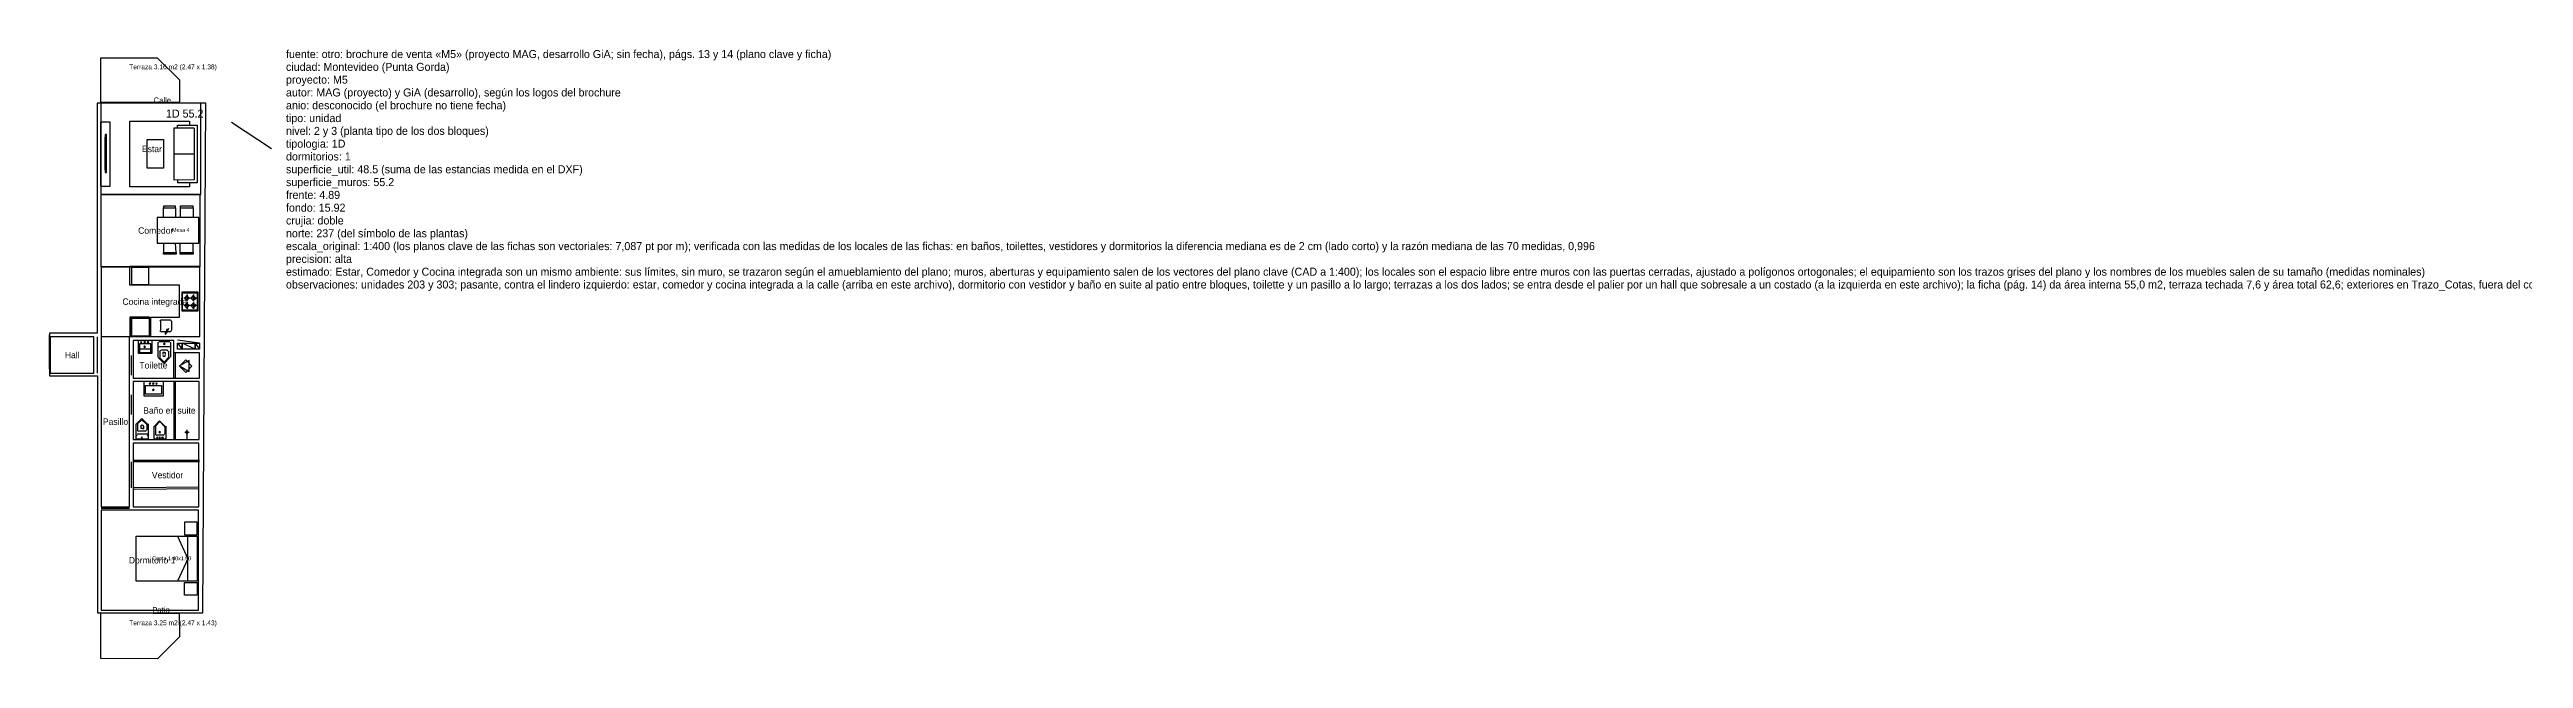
# Model space of a CAD drawing. Header units: metres. Extents: x 0 to 155, y -1 to 18.
# Drawn here: x 0 to 77.3, y -1.4 to 17.6 of the extents above; entities that cross this region are included whole.
import ezdxf

# ---------------------------------------------------------------- set-up
doc = ezdxf.new("R2010")
doc.units = ezdxf.units.M
for name, color, linetype in [('Trazo_Cotas', 9, 'Continuous'), ('Trazo_Datos', 7, 'Continuous'), ('Trazo_Entrada', 1, 'Continuous'), ('Trazo_Equipamiento', 8, 'Continuous'), ('Trazo_Estancias', 3, 'Continuous'), ('Trazo_Fachada', 30, 'Continuous'), ('Trazo_Medianeras', 8, 'Continuous'), ('Trazo_Norte', 1, 'Continuous'), ('Trazo_Puertas', 1, 'Continuous'), ('Trazo_Unidad', 7, 'Continuous'), ('Trazo_Ventanas', 5, 'Continuous')]:
    doc.layers.add(name, color=color, linetype=linetype)

msp = doc.modelspace()

# ---------------------------------------------------------------- linework, layer by layer
at = {"layer": 'Trazo_Cotas'}
for points in [[(1.59, 17.33), (1.59, 15.95), (4.07, 15.96), (4.07, 16.64), (3.38, 17.33)], [(1.59, 0), (1.59, -1.42), (3.39, -1.43), (4.07, -0.74), (4.06, -0.03)]]:
    msp.add_lwpolyline(points, close=True, dxfattribs=at)
at = {"layer": 'Trazo_Entrada'}
msp.add_line((0, 7.61), (0, 8.68), dxfattribs=at)
at = {"layer": 'Trazo_Equipamiento', "color": 9}
for p, q in [((3.89, 15.14), (3.89, 13.52)), ((4.52, 15.14), (3.89, 15.14)), ((4, 15.14), (4, 15.23)), ((4.52, 14.33), (3.89, 14.33)), ((4, 13.52), (4, 13.43)), ((4.49, 12.65), (4.49, 12.7)), ((3.96, 11.25), (3.96, 11.2)), ((4.49, 11.25), (4.49, 11.2)), ((4.69, 8.42), (4, 8.52)), ((4, 8.42), (4.15, 8.23)), ((4.55, 8.42), (4.69, 8.23)), ((4.69, 4.71), (2.61, 4.71)), ((4.69, 4.71), (2.61, 4.71)), ((4.67, 3.92), (2.61, 3.9)), ((4.67, 3.92), (2.61, 3.9)), ((4.32, 0.99), (4.32, 2.39)), ((4.22, 0.94), (4.62, 0.94))]:
    msp.add_line(p, q, dxfattribs=at)
at = {"layer": 'Trazo_Equipamiento', "color": 8}
for p, q in [((4.15, 9.42), (4.15, 10.03)), ((4.2, 9.84), (4.4, 9.84)), ((4.2, 9.61), (4.4, 9.61)), ((4.3, 9.94), (4.3, 9.76)), ((4.3, 9.71), (4.3, 9.5)), ((4.4, 9.84), (4.61, 9.84)), ((4.4, 9.61), (4.61, 9.61)), ((4.5, 9.94), (4.5, 9.76)), ((4.5, 9.71), (4.5, 9.5)), ((2.57, 9.2), (3.11, 9.2)), ((3.5, 9.15), (3.45, 9.11)), ((3.45, 8.82), (3.5, 8.78)), ((3.47, 9.11), (3.47, 8.83)), ((3.5, 9.15), (3.78, 9.15)), ((3.5, 8.79), (3.5, 8.79)), ((3.5, 8.79), (3.69, 8.79)), ((3.62, 8.74), (3.61, 8.71)), ((3.63, 8.74), (3.62, 8.74)), ((3.64, 8.98), (3.64, 8.98)), ((3.64, 8.74), (3.69, 8.88)), ((3.66, 8.79), (3.64, 8.74)), ((3.65, 8.73), (3.65, 8.73)), ((3.65, 8.73), (3.65, 8.73)), ((3.65, 8.73), (3.65, 8.73)), ((3.72, 8.88), (3.66, 8.73)), ((3.67, 8.78), (3.66, 8.73)), ((3.67, 8.79), (3.67, 8.79)), ((3.69, 8.79), (3.78, 8.79)), ((3.71, 8.88), (3.71, 8.88)), ((3.81, 9.11), (3.77, 9.15)), ((3.77, 8.78), (3.81, 8.82)), ((3.81, 9.11), (3.81, 8.83)), ((3.2, 8.23), (2.78, 8.23)), ((3.4, 8.33), (3.43, 8.3)), ((3.42, 8.47), (3.76, 8.47)), ((3.42, 8.45), (3.42, 8.45)), ((3.44, 8.32), (3.74, 8.32)), ((3.48, 8.2), (3.44, 8.16)), ((3.45, 8.17), (3.45, 7.98)), ((3.69, 8.2), (3.49, 8.2)), ((3.59, 8.13), (3.62, 8.13)), ((3.62, 8.13), (3.62, 8.07)), ((3.72, 8.16), (3.68, 8.2)), ((3.72, 8.17), (3.72, 7.98)), ((3.73, 8.3), (3.76, 8.33)), ((3.76, 8.45), (3.76, 8.45)), ((3.78, 8.45), (3.78, 8.27)), ((3.78, 8.34), (3.78, 8.34)), ((3.78, 8.27), (3.78, 7.98)), ((3.89, 7.32), (3.89, 8.13)), ((3.89, 7.32), (3.89, 8.13)), ((3.89, 7.24), (3.89, 5.41)), ((3.93, 7.24), (3.93, 5.41)), ((2.71, 5.61), (2.71, 5.9)), ((2.71, 5.42), (2.71, 5.61)), ((2.73, 5.56), (2.71, 5.53)), ((2.71, 5.54), (2.71, 5.54)), ((3.08, 5.42), (2.73, 5.42)), ((2.73, 5.42), (2.73, 5.42)), ((2.74, 5.7), (2.78, 5.66)), ((3.06, 5.58), (2.74, 5.58)), ((2.76, 5.71), (2.76, 5.9)), ((2.79, 5.68), (3, 5.68)), ((2.86, 5.76), (2.86, 5.83)), ((2.91, 5.76), (2.86, 5.76)), ((2.99, 5.66), (3.03, 5.7)), ((3.05, 5.71), (3.05, 5.9)), ((3.08, 5.53), (3.06, 5.56)), ((3.08, 5.42), (3.08, 5.42)), ((3.27, 5.83), (3.27, 5.83)), ((3.27, 5.47), (3.27, 5.47)), ((3.62, 5.42), (3.28, 5.42)), ((3.28, 5.42), (3.28, 5.42)), ((3.3, 5.58), (3.34, 5.54)), ((3.32, 5.59), (3.32, 5.83)), ((3.35, 5.56), (3.56, 5.56)), ((3.55, 5.54), (3.59, 5.58)), ((3.61, 5.59), (3.61, 5.83)), ((3.62, 5.42), (3.62, 5.42)), ((3.64, 5.83), (3.64, 5.83)), ((4.23, 5.64), (4.37, 5.64)), ((4.3, 5.41), (4.3, 5.71))]:
    msp.add_line(p, q, dxfattribs=at)
at = {"layer": 'Trazo_Equipamiento', "color": 9}
for points in [[(1.59, 13.33), (1.9, 13.33), (1.9, 15.33), (1.59, 15.33)], [(1.74, 13.75), (1.78, 13.75), (1.78, 14.94), (1.74, 14.94)], [(3.56, 13.89), (3.05, 13.89), (3.05, 14.79), (3.56, 14.79)], [(3.37, 11.55), (4.67, 11.55), (4.67, 12.35), (3.37, 12.35)], [(4.69, 8.23), (4.55, 8.23), (4.55, 8.42), (4.69, 8.42)], [(4.62, 0.99), (2.71, 0.99), (2.71, 2.39), (4.62, 2.39)], [(4.62, 2.83), (4.22, 2.83), (4.22, 2.43), (4.62, 2.43)]]:
    msp.add_lwpolyline(points, close=True, dxfattribs=at)
for points in [[(1.74, 14.86), (1.73, 14.86), (1.73, 13.84), (1.74, 13.84)], [(4.38, 13.43), (4.38, 13.31), (2.51, 13.31), (2.51, 15.36), (4.38, 15.36), (4.38, 15.23)], [(4.52, 15.14), (4.52, 13.53), (3.89, 13.52)], [(4, 15.23), (4.61, 15.23), (4.61, 13.43), (4, 13.43)], [(3.94, 12.65), (3.94, 12.7), (3.56, 12.7), (3.56, 12.65)], [(3.56, 12.35), (3.56, 12.65), (3.94, 12.65), (3.94, 12.35)], [(4.49, 12.7), (4.08, 12.7), (4.08, 12.35)], [(4.08, 12.65), (4.49, 12.65), (4.49, 12.35)], [(3.56, 11.55), (3.56, 11.25), (3.96, 11.25), (3.94, 11.55)], [(3.96, 11.2), (3.56, 11.2), (3.56, 11.25)], [(4.49, 11.2), (4.08, 11.2), (4.08, 11.55)], [(4.08, 11.25), (4.49, 11.25), (4.49, 11.55)], [(4.55, 8.23), (4.15, 8.23), (4.15, 8.42), (4.55, 8.42), (4.55, 8.23), (4.15, 8.42), (4.15, 8.23), (4, 8.23), (4, 8.42), (4.15, 8.42)], [(4.69, 4.76), (2.66, 4.76), (2.61, 4.76)], [(4.67, 3.87), (2.66, 3.85), (2.61, 3.85)], [(4, 2.39), (4.32, 1.68), (4, 0.99)], [(4.62, 0.94), (4.62, 0.55), (4.22, 0.55), (4.22, 0.94)]]:
    msp.add_lwpolyline(points, dxfattribs=at)
at = {"layer": 'Trazo_Equipamiento', "color": 8}
for points in [[(3.17, 8.62), (3.17, 9.23), (4.06, 9.23), (4.06, 10.23), (2.51, 10.23), (2.51, 10.83), (4.71, 10.83)], [(2.56, 8.62), (2.56, 9.23), (2.51, 9.23), (2.51, 8.62)], [(3.61, 8.71), (3.64, 8.69), (3.65, 8.73)], [(3.4, 7.98), (3.4, 8.3), (3.4, 8.45)], [(3.4, 7.97), (3.58, 7.79), (3.76, 7.97)], [(3.44, 7.97), (3.58, 7.83), (3.72, 7.97)], [(3.59, 8.13), (3.54, 8.13), (3.54, 8.07)], [(3.54, 8.05), (3.55, 8.02), (3.58, 8.01)], [(3.58, 8.01), (3.61, 8.02), (3.62, 8.05)], [(3.94, 7.32), (3.94, 8.08), (3.94, 8.13)], [(3.06, 5.89), (2.89, 6.07), (2.71, 5.89)], [(3.03, 5.89), (2.89, 6.03), (2.74, 5.89)], [(2.89, 5.86), (2.86, 5.85), (2.84, 5.82)], [(2.95, 5.82), (2.93, 5.85), (2.9, 5.86)], [(2.91, 5.76), (2.95, 5.76), (2.95, 5.83)], [(3.08, 5.9), (3.08, 5.58), (3.08, 5.42)], [(3.62, 5.82), (3.44, 6), (3.27, 5.82)], [(3.27, 5.42), (3.27, 5.54), (3.27, 5.83)], [(3.59, 5.82), (3.45, 5.97), (3.3, 5.82)], [(3.64, 5.83), (3.64, 5.51), (3.64, 5.42)]]:
    msp.add_lwpolyline(points, dxfattribs=at)
for points in [[(2.56, 10.25), (3.1, 10.25), (3.1, 10.79), (2.56, 10.79)], [(4.15, 10.03), (4.64, 10.03), (4.64, 9.42), (4.15, 9.42)], [(4.62, 9.45), (4.16, 9.45), (4.16, 10), (4.62, 10)], [(4.29, 9.76), (4.37, 9.83), (4.29, 9.91), (4.22, 9.83)], [(4.29, 9.52), (4.37, 9.6), (4.29, 9.67), (4.22, 9.6)], [(4.49, 9.76), (4.57, 9.83), (4.49, 9.91), (4.42, 9.83)], [(4.49, 9.52), (4.57, 9.6), (4.49, 9.67), (4.42, 9.6)], [(2.57, 9.25), (3.11, 9.25), (3.11, 8.64), (2.57, 8.64)], [(2.78, 8.52), (3.2, 8.52), (3.2, 8.1), (2.78, 8.1)], [(2.81, 8.13), (3.17, 8.13), (3.17, 8.4), (2.81, 8.4)], [(2.87, 8.42), (2.89, 8.45), (2.87, 8.47), (2.84, 8.45)], [(2.97, 8.42), (3, 8.45), (2.97, 8.47), (2.95, 8.45)], [(2.97, 8.29), (3, 8.31), (2.97, 8.34), (2.95, 8.31)], [(3.07, 8.42), (3.1, 8.45), (3.07, 8.47), (3.05, 8.45)], [(3.58, 8.37), (3.61, 8.4), (3.58, 8.42), (3.56, 8.4)], [(4.26, 7.51), (4.45, 7.7), (4.26, 7.9), (4.06, 7.7)], [(4.06, 7.71), (4.37, 7.54), (4.37, 7.88)], [(3.56, 7.24), (2.95, 7.22), (2.95, 6.78), (3.56, 6.78)], [(3.5, 6.83), (3, 6.83), (3, 7.1), (3.5, 7.1)], [(3.11, 7.16), (3.14, 7.13), (3.17, 7.16), (3.14, 7.18)], [(3.22, 7.16), (3.24, 7.13), (3.27, 7.16), (3.24, 7.18)], [(3.22, 6.96), (3.24, 6.93), (3.27, 6.96), (3.24, 6.98)], [(3.32, 7.16), (3.34, 7.13), (3.37, 7.16), (3.34, 7.18)], [(2.91, 5.47), (2.89, 5.49), (2.86, 5.47), (2.89, 5.44)], [(3.39, 5.47), (3.36, 5.49), (3.34, 5.47), (3.36, 5.44)], [(3.47, 5.64), (3.45, 5.66), (3.42, 5.64), (3.45, 5.61)], [(3.47, 5.47), (3.45, 5.49), (3.42, 5.47), (3.45, 5.44)], [(3.56, 5.47), (3.53, 5.49), (3.5, 5.47), (3.53, 5.44)], [(4.29, 5.68), (4.25, 5.64), (4.29, 5.59), (4.33, 5.64)]]:
    msp.add_lwpolyline(points, close=True, dxfattribs=at)
at = {"layer": 'Trazo_Estancias', "color": 2}
msp.add_lwpolyline([(1.6, 15.92), (1.6, 13.07), (4.73, 13.07), (4.73, 15.92)], close=True, dxfattribs=at)
at = {"layer": 'Trazo_Estancias', "color": 40}
msp.add_lwpolyline([(1.6, 13.07), (1.6, 10.81), (4.71, 10.81), (4.71, 13.07)], close=True, dxfattribs=at)
at = {"layer": 'Trazo_Estancias', "color": 30}
msp.add_lwpolyline([(1.61, 10.81), (1.61, 8.63), (4.7, 8.63), (4.7, 10.81)], close=True, dxfattribs=at)
at = {"layer": 'Trazo_Estancias', "color": 8}
for points in [[(0.02, 8.62), (0.02, 7.48), (1.39, 7.48), (1.39, 8.62)], [(1.61, 8.62), (1.61, 3.31), (2.5, 3.31), (2.5, 8.62)]]:
    msp.add_lwpolyline(points, close=True, dxfattribs=at)
at = {"layer": 'Trazo_Estancias', "color": 4}
for points in [[(2.61, 8.51), (2.61, 7.33), (4.69, 7.33), (4.69, 8.12), (3.89, 8.12), (3.89, 8.51)], [(2.61, 7.22), (2.61, 5.41), (4.68, 5.41), (4.68, 7.22)]]:
    msp.add_lwpolyline(points, close=True, dxfattribs=at)
at = {"layer": 'Trazo_Estancias', "color": 6}
msp.add_lwpolyline([(2.61, 5.3), (2.61, 3.31), (4.67, 3.31), (4.67, 5.3)], close=True, dxfattribs=at)
at = {"layer": 'Trazo_Estancias', "color": 5}
msp.add_lwpolyline([(1.61, 3.2), (1.61, 0.08), (4.66, 0.08), (4.66, 3.2)], close=True, dxfattribs=at)
at = {"layer": 'Trazo_Fachada'}
for p, q in [((4.89, 15.92), (1.61, 15.92)), ((1.62, 0), (4.79, 0))]:
    msp.add_line(p, q, dxfattribs=at)
at = {"layer": 'Trazo_Medianeras'}
msp.add_line((4.79, 0), (4.89, 15.92), dxfattribs=at)
at = {"layer": 'Trazo_Norte'}
msp.add_line((5.69, 15.33), (6.94, 14.5), dxfattribs=at)
at = {"layer": 'Trazo_Puertas'}
for p, q in [((1.5, 7.48), (1.5, 8.62)), ((2.56, 7.42), (2.56, 8.04)), ((2.56, 6.19), (2.56, 6.81)), ((2.56, 3.9), (2.56, 4.71)), ((2.5, 3.26), (1.61, 3.26))]:
    msp.add_line(p, q, dxfattribs=at)
at = {"layer": 'Trazo_Unidad'}
msp.add_lwpolyline([(1.49, 15.92), (1.49, 8.73), (0, 8.73), (0, 7.4), (1.5, 7.4), (1.5, 0), (4.79, 0), (4.89, 15.92)], close=True, dxfattribs=at)
at = {"layer": 'Trazo_Ventanas'}
for p, q in [((4.69, 15.92), (1.64, 15.92)), ((2.17, 0), (4.07, 0))]:
    msp.add_line(p, q, dxfattribs=at)

# ---------------------------------------------------------------- texts
at = {"layer": 'Trazo_Cotas'}
for s, p in [('Terraza 3.16 m2 (2.47 x 1.38)', (2.49, 16.98)), ('Terraza 3.25 m2 (2.47 x 1.43)', (2.49, -0.39))]:
    msp.add_text(s, height=0.15, dxfattribs=at).set_placement(p)
at = {"layer": 'Trazo_Datos'}
for s, p in [('fuente: otro: brochure de venta «M5» (proyecto MAG, desarrollo GiA; sin fecha), págs. 13 y 14 (plano clave y ficha)', (7.39, 17.33)), ('ciudad: Montevideo (Punta Gorda)', (7.39, 16.93)), ('autor: MAG (proyecto) y GiA (desarrollo), según los logos del brochure', (7.39, 16.13)), ('proyecto: M5', (7.39, 16.53)), ('tipo: unidad', (7.39, 15.33)), ('anio: desconocido (el brochure no tiene fecha)', (7.39, 15.73)), ('tipologia: 1D', (7.39, 14.53)), ('nivel: 2 y 3 (planta tipo de los dos bloques)', (7.39, 14.93)), ('superficie_util: 48.5 (suma de las estancias medida en el DXF)', (7.39, 13.73)), ('dormitorios: 1', (7.39, 14.13)), ('frente: 4.89', (7.39, 12.93)), ('superficie_muros: 55.2', (7.39, 13.33)), ('fondo: 15.92', (7.39, 12.53)), ('crujia: doble', (7.39, 12.13)), ('escala_original: 1:400 (los planos clave de las fichas son vectoriales: 7,087 pt por m); verificada con las medidas de los locales de las fichas: en baños, toilettes, vestidores y dormitorios la diferencia mediana es de 2 cm (lado corto) y la razón mediana de las 70 medidas, 0,996', (7.39, 11.33)), ('norte: 237 (del símbolo de las plantas)', (7.39, 11.73)), ('precision: alta', (7.39, 10.93)), ('estimado: Estar, Comedor y Cocina integrada son un mismo ambiente: sus límites, sin muro, se trazaron según el amueblamiento del plano; muros, aberturas y equipamiento salen de los vectores del plano clave (CAD a 1:400); los locales son el espacio libre entre muros con las puertas cerradas, ajustado a polígonos ortogonales; el equipamiento son los trazos grises del plano y los nombres de los muebles salen de su tamaño (medidas nominales)', (7.39, 10.53)), ('observaciones: unidades 203 y 303; pasante, contra el lindero izquierdo: estar, comedor y cocina integrada a la calle (arriba en este archivo), dormitorio con vestidor y baño en suite al patio entre bloques, toilette y un pasillo a lo largo; terrazas a los dos lados; se entra desde el palier por un hall que sobresale a un costado (a la izquierda en este archivo); la ficha (pág. 14) da área interna 55,0 m2, terraza techada 7,6 y área total 62,6; exteriores en Trazo_Cotas, fuera del contorno: Terraza 3.25 m2 (2.47 x 1.43); Terraza 3.16 m2 (2.47 x 1.38); la 103 es igual, con un patio hacia el patio entre bloques (abierto 10,8 m2 y techado 4,9) y una terraza al frente (techada 3,8); M5, calle Alejandro Gallinal, Punta Gorda (Montevideo), cerca de la rambla; dos bloques en un lote entre medianeras: el del frente (sobre la calle) con viviendas en los niveles 1 a 6 y el del fondo con viviendas en los niveles 1 a 3 y amenities en el 4, separados por un patio; PB de cocheras y acceso, y subsuelo de cocheras', (7.39, 10.13))]:
    msp.add_text(s, height=0.25, dxfattribs=at).set_placement(p)
at = {"layer": 'Trazo_Equipamiento', "color": 8}
for s, p in [('Mesa 4', (3.83, 11.9)), ('Cama 1.40x1.90', (3.21, 1.64))]:
    msp.add_text(s, height=0.12, dxfattribs=at).set_placement(p)
at = {"layer": 'Trazo_Estancias', "color": 2}
msp.add_text('Estar', height=0.2, dxfattribs=at).set_placement((2.89, 14.39))
at = {"layer": 'Trazo_Estancias', "color": 40}
msp.add_text('Comedor', height=0.2, dxfattribs=at).set_placement((2.77, 11.84))
at = {"layer": 'Trazo_Estancias', "color": 30}
msp.add_text('Cocina integrada', height=0.2, dxfattribs=at).set_placement((2.28, 9.62))
at = {"layer": 'Trazo_Estancias', "color": 8}
for s, p in [('Hall', (0.48, 7.95)), ('Pasillo', (1.67, 5.87))]:
    msp.add_text(s, height=0.2, dxfattribs=at).set_placement(p)
at = {"layer": 'Trazo_Estancias', "color": 4}
for s, p in [('Toilette', (2.81, 7.63)), ('Baño en suite', (2.93, 6.22))]:
    msp.add_text(s, height=0.2, dxfattribs=at).set_placement(p)
at = {"layer": 'Trazo_Estancias', "color": 6}
msp.add_text('Vestidor', height=0.2, dxfattribs=at).set_placement((3.2, 4.2))
at = {"layer": 'Trazo_Estancias', "color": 5}
msp.add_text('Dormitorio 1', height=0.2, dxfattribs=at).set_placement((2.48, 1.54))
at = {"layer": 'Trazo_Fachada'}
for s, p in [('Calle', (3.25, 15.92)), ('Patio', (3.21, 0))]:
    msp.add_text(s, height=0.18, dxfattribs=at).set_placement(p)
at = {"layer": 'Trazo_Unidad'}
msp.add_text('1D 55.2', height=0.25, dxfattribs=at).set_placement((3.64, 15.47))

doc.saveas('drawing.dxf')
